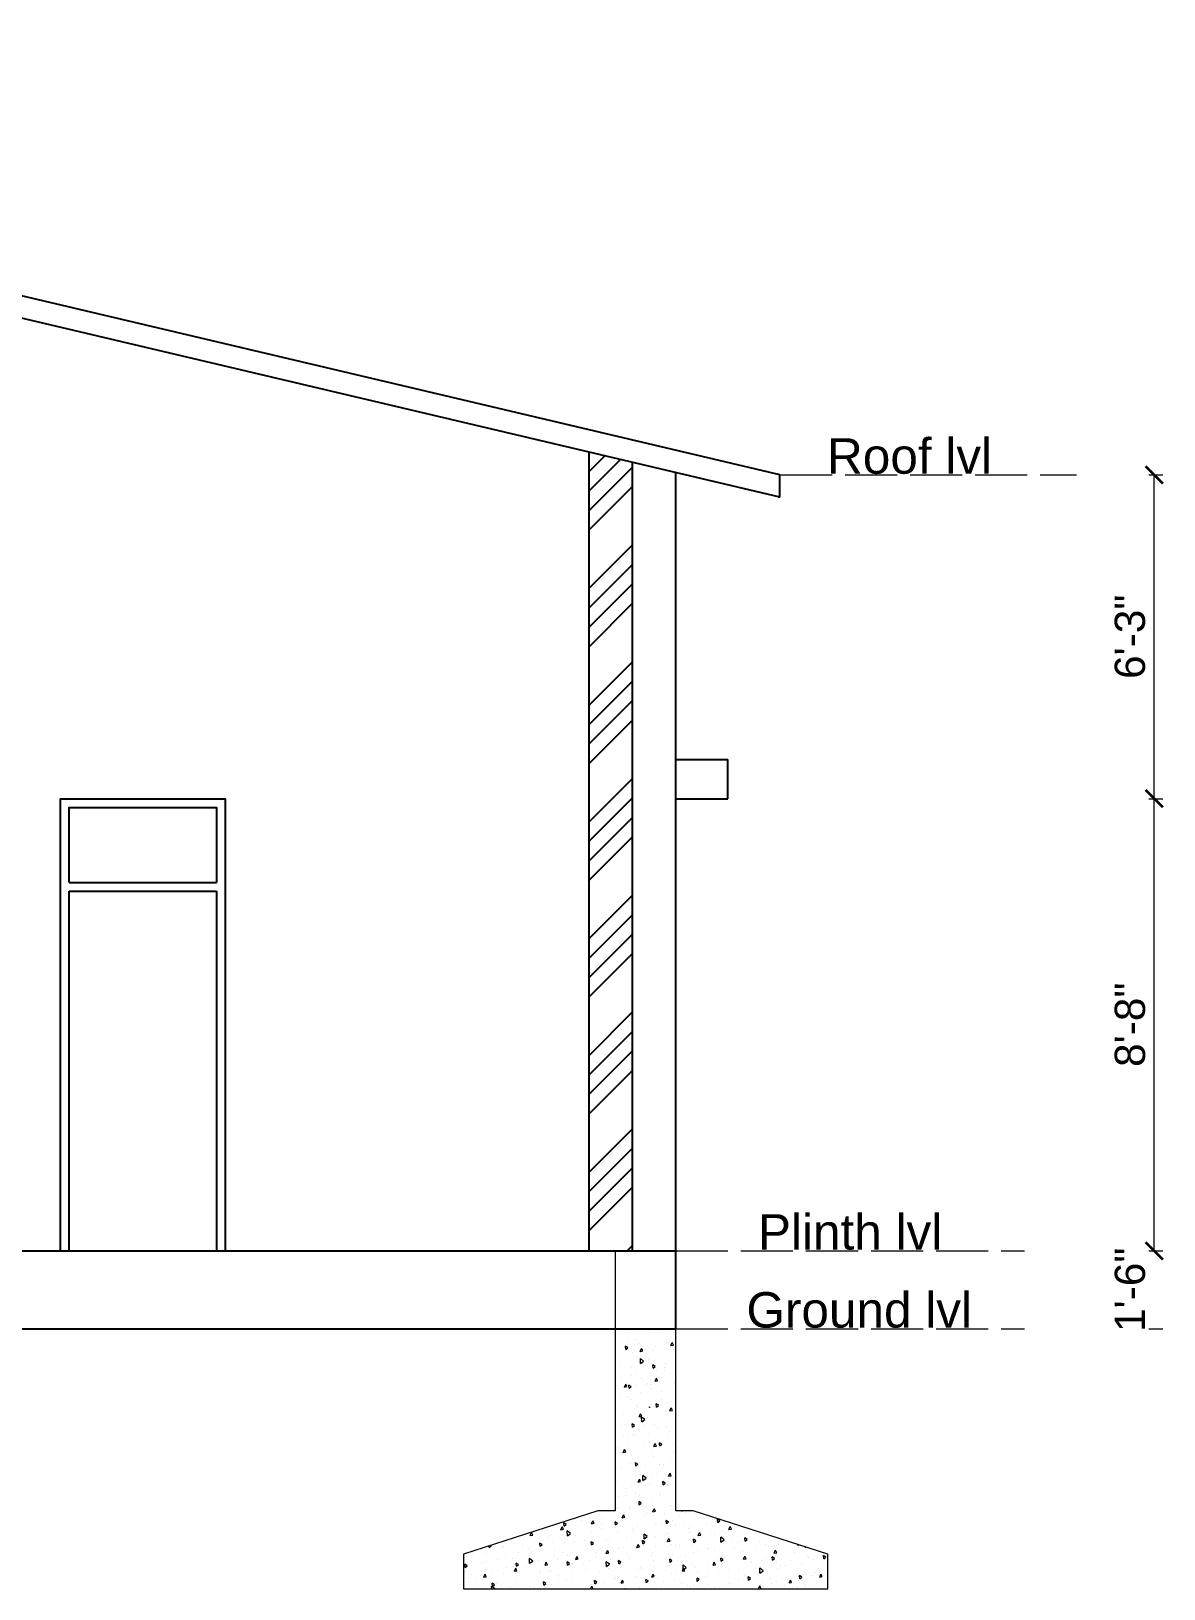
# Model space of a CAD drawing. Header units: inches. Extents: x -6800 to 96653, y -25814 to 17379.
# Drawn here: x 11760.2 to 12021.5, y -3124.9 to -2765.4 of the extents above; entities that cross this region are included whole.
import ezdxf

# ---------------------------------------------------------------- set-up
doc = ezdxf.new("R2010")
doc.units = ezdxf.units.IN
doc.header["$MEASUREMENT"] = 0
doc.header["$PDMODE"] = 34
doc.linetypes.add('ACAD_ISO02W100', pattern=[15, 12, -3])
doc.layers.add('A-Windows', color=7, linetype='Continuous')
for name, color, linetype, lineweight in [('dimension', 50, 'Continuous', 20), ('dimension @ 1', 50, 'Continuous', 20), ('Footing', 50, 'Continuous', 20), ('Hatch', 161, 'Continuous', 5), ('Sec line', 7, 'ACAD_ISO02W100', 13), ('text', 31, 'Continuous', 13)]:
    doc.layers.add(name, color=color, linetype=linetype, lineweight=lineweight)
doc.styles.get("Standard").update_dxf_attribs({"font": 'arial.ttf'})
doc.dimstyles.get("Standard").update_dxf_attribs({"dimtxt": 7, "dimasz": 4, "dimexe": 2, "dimexo": 2, "dimgap": 2, "dimtad": 1, "dimdec": 0, "dimzin": 0, "dimdsep": 46, "dimlunit": 4, "dimtxsty": 'Standard', "dimblk": 'ARCHTICK', "dimcen": 0.25, "dimclrd": 256, "dimclre": 256, "dimclrt": 256, "dimadec": 0, "dimazin": 0, "dimtfac": 1, "dimtdec": 0, "dimtofl": 0, "dimtmove": 0, "dimatfit": 3, "dimfxl": 1, "dimfxlon": 1, "dimtolj": 1, "dimtzin": 0, "dimlwd": -1, "dimlwe": -1, "dimarcsym": 1})

# ---------------------------------------------------------------- blocks, each defined once
blk = doc.blocks.new('*D861')
at = {"layer": 'Defpoints', "color": 0, "transparency": 16777216}
for p in [(11989.37, -3046.86), (12019.27, -3046.86), (11989.37, -3064.86)]:
    blk.add_point(p, dxfattribs=at)
at = {"layer": 'dimension', "transparency": 16777216}
for p, q in [((12018.02, -3046.86), (12021.27, -3046.86)), ((12018.02, -3064.86), (12021.27, -3064.86))]:
    blk.add_line(p, q, dxfattribs=at)
at = {"layer": 'dimension', "transparency": 16777216, "insert": (12013.7, -3055.86), "char_height": 7, "attachment_point": 5, "rotation": 90}
blk.add_mtext('\\A1;1\'-6"', dxfattribs=at)
blk = doc.blocks.new('_ArchTick')
at = {"color": 0, "linetype": 'ByBlock', "const_width": 0.15}
blk.add_lwpolyline([(-0.5, -0.5), (0.5, 0.5)], dxfattribs=at)
blk = doc.blocks.new('*D860')
at = {"layer": 'Defpoints', "color": 0, "transparency": 16777216}
for p in [(11920.94, -2942.54), (12019.27, -2942.54), (11989.37, -3046.86)]:
    blk.add_point(p, dxfattribs=at)
at = {"layer": 'dimension', "transparency": 16777216}
for p, q in [((12018.02, -2942.54), (12021.27, -2942.54)), ((12019.27, -3046.86), (12019.27, -2942.54)), ((12018.02, -3046.86), (12021.27, -3046.86))]:
    blk.add_line(p, q, dxfattribs=at)
at = {"layer": 'dimension', "transparency": 16777216, "xscale": 4, "yscale": 4, "zscale": 4}
for p, rotation in [((12019.27, -2942.54), 90), ((12019.27, -3046.86), 270)]:
    blk.add_blockref('_ArchTick', p, dxfattribs=dict(at, rotation=rotation))
at = {"layer": 'dimension', "transparency": 16777216, "insert": (12013.7, -2994.7), "char_height": 7, "attachment_point": 5, "rotation": 90}
blk.add_mtext('\\A1;8\'-8"', dxfattribs=at)
blk = doc.blocks.new('*D859')
at = {"layer": 'Defpoints', "color": 0, "transparency": 16777216}
for p in [(12001.37, -2867.85), (12019.27, -2867.85), (11920.94, -2942.54)]:
    blk.add_point(p, dxfattribs=at)
at = {"layer": 'dimension', "transparency": 16777216}
for p, q in [((12018.02, -2867.85), (12021.27, -2867.85)), ((12019.27, -2942.54), (12019.27, -2867.85)), ((12018.02, -2942.54), (12021.27, -2942.54))]:
    blk.add_line(p, q, dxfattribs=at)
at = {"layer": 'dimension', "transparency": 16777216, "xscale": 4, "yscale": 4, "zscale": 4}
for p, rotation in [((12019.27, -2867.85), 90), ((12019.27, -2942.54), 270)]:
    blk.add_blockref('_ArchTick', p, dxfattribs=dict(at, rotation=rotation))
at = {"layer": 'dimension', "transparency": 16777216, "insert": (12013.69, -2905.19), "char_height": 7, "attachment_point": 5, "rotation": 90}
blk.add_mtext('\\A1;6\'-3"', dxfattribs=at)

msp = doc.modelspace()

# ---------------------------------------------------------------- hatches: boundary and pattern name
at = {"layer": 'A-Windows', "true_color": 0xcd2027, "transparency": 33554687}
h = msp.add_hatch(dxfattribs=at)
h.set_pattern_fill('ANSI34', color=242)
h.set_pattern_definition([(45, (-32995.874, 16340.216), (-13.470384, 13.470384), []), (45, (-32991.384, 16340.216), (-13.470384, 13.470384), []), (45, (-32986.893, 16340.216), (-13.470384, 13.470384), []), (45, (-32982.403, 16340.216), (-13.470384, 13.470384), [])])
h.paths.add_polyline_path([(11544.94, -3046.86), (11554.94, -3046.86), (11554.94, -2783.78), (11544.94, -2781.42)])
h.paths.add_polyline_path([(11898.94, -2864.96), (11888.94, -2862.6), (11888.94, -3046.86), (11898.94, -3046.86)])

# ---------------------------------------------------------------- linework, layer by layer
at = {"layer": 'A-Windows'}
for p, q in [((11932.94, -2867.85), (11499.04, -2765.45)), ((11932.94, -2872.98), (11498.94, -2770.56)), ((11888.94, -3046.86), (11888.94, -2862.6)), ((11898.94, -3046.86), (11898.94, -2864.96)), ((11908.94, -3064.86), (11908.94, -2867.32)), ((11932.94, -2872.98), (11932.94, -2867.85)), ((11932.52, -2872.88), (11932.94, -2872.88)), ((11908.94, -2933.54), (11920.94, -2933.54)), ((11920.94, -2942.54), (11920.94, -2933.54)), ((11908.94, -2942.54), (11920.94, -2942.54)), ((11908.94, -2942.54), (11920.94, -2942.54)), ((11768.94, -2961.86), (11802.94, -2961.86)), ((11768.94, -2963.86), (11802.94, -2963.86)), ((11544.94, -3046.86), (11908.94, -3046.86)), ((11534.94, -3064.86), (11908.94, -3064.86))]:
    msp.add_line(p, q, dxfattribs=at)
at = {"layer": 'A-Windows', "color": 7, "lineweight": 0}
for p, q in [((11888.94, -3046.86), (11554.94, -3046.86)), ((11554.94, -3064.86), (11888.94, -3064.86))]:
    msp.add_line(p, q, dxfattribs=at)
at = {"layer": 'A-Windows'}
for points in [[(11766.94, -3046.86), (11766.94, -2942.54), (11804.94, -2942.54), (11804.94, -3046.86)], [(11768.94, -2961.86), (11768.94, -2944.54), (11802.94, -2944.54), (11802.94, -2961.86)], [(11768.94, -3046.86), (11768.94, -2963.86)], [(11802.94, -2963.86), (11802.94, -3046.86)]]:
    msp.add_lwpolyline(points, dxfattribs=at)
at = {"layer": 'Footing'}
for p, q in [((11894.94, -3046.86), (11894.94, -3106.86)), ((11908.94, -3106.86), (11908.94, -3046.86)), ((11890.94, -3106.86), (11859.94, -3116.86)), ((11894.94, -3106.86), (11890.94, -3106.86)), ((11912.94, -3106.86), (11908.94, -3106.86)), ((11943.94, -3116.86), (11912.94, -3106.86)), ((11859.94, -3116.86), (11859.94, -3124.86)), ((11943.94, -3124.86), (11943.94, -3116.86)), ((11859.94, -3124.86), (11943.94, -3124.86))]:
    msp.add_line(p, q, dxfattribs=at)
at = {"layer": 'Hatch', "linetype": 'Continuous', "transparency": 33554579}
for p, q in [((11897.92, -3065.68), (11897.92, -3065.68)), ((11902.71, -3065.29), (11902.71, -3065.29)), ((11904.95, -3065.67), (11904.95, -3065.67)), ((11897.35, -3069.62), (11897.28, -3068.88)), ((11897.81, -3069.24), (11897.28, -3068.88)), ((11897.35, -3069.62), (11897.81, -3069.24)), ((11897.98, -3067.47), (11897.98, -3067.47)), ((11899.39, -3068.42), (11899.39, -3068.42)), ((11899.57, -3067.25), (11899.57, -3067.25)), ((11900.39, -3068.32), (11900.39, -3068.32)), ((11904.15, -3068.85), (11904.15, -3068.85)), ((11906.59, -3068.3), (11906.59, -3068.3)), ((11906.74, -3068.1), (11906.74, -3068.1)), ((11907.22, -3068.11), (11907.22, -3068.11)), ((11907.77, -3068.72), (11908.08, -3068.04)), ((11907.77, -3068.72), (11908.36, -3068.61)), ((11908.36, -3068.61), (11908.08, -3068.04)), ((11896.43, -3071.38), (11896.43, -3071.38)), ((11898.85, -3070.33), (11898.85, -3070.33)), ((11900.22, -3072.46), (11900.22, -3072.46)), ((11900.7, -3070.1), (11901.01, -3069.41)), ((11900.7, -3070.1), (11901.29, -3069.98)), ((11900.77, -3072.85), (11900.74, -3071.73)), ((11901.49, -3072.32), (11900.74, -3071.73)), ((11900.77, -3072.85), (11901.49, -3072.32)), ((11901.29, -3069.98), (11901.01, -3069.41)), ((11901.83, -3069.69), (11901.83, -3069.69)), ((11902.66, -3071.92), (11902.66, -3071.92)), ((11903.32, -3072.93), (11903.32, -3072.93)), ((11903.64, -3069.94), (11903.64, -3069.94)), ((11904.1, -3072.13), (11904.1, -3072.13)), ((11906.57, -3072.79), (11906.57, -3072.79)), ((11908.45, -3069.54), (11908.45, -3069.54)), ((11894.97, -3075.38), (11894.97, -3075.38)), ((11895.98, -3073.25), (11895.98, -3073.25)), ((11896.28, -3076.08), (11896.28, -3076.08)), ((11898.7, -3073.82), (11898.7, -3073.82)), ((11898.72, -3075.53), (11898.72, -3075.53)), ((11899.78, -3074.98), (11899.78, -3074.98)), ((11900.97, -3076.26), (11900.97, -3076.26)), ((11901.32, -3072.97), (11901.32, -3072.97)), ((11903.65, -3073.96), (11903.58, -3073.21)), ((11904.11, -3073.57), (11903.58, -3073.21)), ((11903.65, -3073.96), (11904.11, -3073.57)), ((11904.11, -3076.94), (11904.42, -3076.26)), ((11904.7, -3076.83), (11904.42, -3076.26)), ((11904.57, -3074.59), (11904.57, -3074.59)), ((11906.34, -3073.85), (11906.34, -3073.85)), ((11906.37, -3074.57), (11906.37, -3074.57)), ((11895.56, -3078.02), (11895.56, -3078.02)), ((11895.9, -3080.03), (11895.9, -3080.03)), ((11897.04, -3078.32), (11897.35, -3077.63)), ((11897.04, -3078.32), (11897.63, -3078.2)), ((11897.63, -3078.2), (11897.35, -3077.63)), ((11898.13, -3078.59), (11898.07, -3077.84)), ((11898.59, -3078.2), (11898.07, -3077.84)), ((11898.13, -3078.59), (11898.59, -3078.2)), ((11899.9, -3077.76), (11899.9, -3077.76)), ((11900.71, -3079.62), (11900.71, -3079.62)), ((11902.25, -3077.62), (11902.25, -3077.62)), ((11902.4, -3077.46), (11902.4, -3077.46)), ((11903.15, -3077.62), (11903.15, -3077.62)), ((11903.24, -3078.7), (11903.24, -3078.7)), ((11904.11, -3076.94), (11904.7, -3076.83)), ((11905.5, -3079.24), (11905.5, -3079.24)), ((11908.33, -3077.39), (11908.33, -3077.39)), ((11908.57, -3078.84), (11908.57, -3078.84)), ((11908.64, -3077.01), (11908.64, -3077.01)), ((11896.49, -3082.59), (11896.49, -3082.59)), ((11897.83, -3080.46), (11897.83, -3080.46)), ((11898.47, -3081.08), (11898.47, -3081.08)), ((11899.73, -3082.45), (11899.73, -3082.45)), ((11900.09, -3082.9), (11900.09, -3082.9)), ((11902.87, -3082.99), (11902.85, -3082.86)), ((11902.87, -3082.99), (11903.03, -3082.86)), ((11903.17, -3082.27), (11903.17, -3082.27)), ((11904.43, -3082.93), (11904.37, -3082.18)), ((11904.89, -3082.54), (11904.37, -3082.18)), ((11904.43, -3082.93), (11904.89, -3082.54)), ((11904.64, -3082.45), (11904.64, -3082.45)), ((11904.91, -3082.22), (11904.91, -3082.22)), ((11905.5, -3081.14), (11905.5, -3081.14)), ((11907.08, -3081.91), (11907.08, -3081.91)), ((11907.52, -3082.89), (11907.52, -3082.89)), ((11907.52, -3083.79), (11907.82, -3083.11)), ((11907.52, -3083.79), (11908.11, -3083.68)), ((11907.77, -3083.58), (11907.77, -3083.58)), ((11908.11, -3083.68), (11907.82, -3083.11)), ((11908.08, -3083.23), (11908.08, -3083.23)), ((11896.32, -3087.28), (11896.32, -3087.28)), ((11896.83, -3084.68), (11896.83, -3084.68)), ((11896.98, -3086.93), (11896.98, -3086.93)), ((11898.92, -3087.55), (11898.85, -3086.81)), ((11899.38, -3087.17), (11898.85, -3086.81)), ((11898.92, -3087.55), (11899.38, -3087.17)), ((11900.45, -3085.17), (11900.75, -3084.48)), ((11900.45, -3085.17), (11901.04, -3085.05)), ((11900.71, -3086.07), (11900.71, -3086.07)), ((11901.04, -3085.05), (11900.75, -3084.48)), ((11901.05, -3086.35), (11901.02, -3085.22)), ((11901.77, -3085.82), (11901.02, -3085.22)), ((11901.05, -3086.35), (11901.77, -3085.82)), ((11901.49, -3087.05), (11901.49, -3087.05)), ((11901.64, -3084.27), (11901.64, -3084.27)), ((11902.36, -3085.34), (11902.36, -3085.34)), ((11903.15, -3085.53), (11903.15, -3085.53)), ((11904.1, -3086.92), (11904.1, -3086.92)), ((11906.43, -3083.89), (11906.43, -3083.89)), ((11908.84, -3086.73), (11908.84, -3086.73)), ((11896.77, -3089.68), (11896.77, -3089.68)), ((11897.76, -3089.33), (11897.76, -3089.33)), ((11899.21, -3089.14), (11899.21, -3089.14)), ((11899.24, -3089.37), (11899.24, -3089.37)), ((11902.57, -3088.92), (11902.57, -3088.92)), ((11904.63, -3087.78), (11904.63, -3087.78)), ((11906.83, -3087.45), (11906.83, -3087.45)), ((11906.9, -3090.22), (11906.9, -3090.22)), ((11907.36, -3088.54), (11907.36, -3088.54)), ((11895.28, -3092.76), (11895.28, -3092.76)), ((11895.43, -3092.36), (11895.43, -3092.36)), ((11896.11, -3093.5), (11896.11, -3093.5)), ((11896.79, -3093.39), (11897.09, -3092.7)), ((11896.79, -3093.39), (11897.38, -3093.27)), ((11897.38, -3093.27), (11897.09, -3092.7)), ((11898.08, -3091.89), (11898.08, -3091.89)), ((11898.69, -3093.98), (11898.69, -3093.98)), ((11901.51, -3091.81), (11901.51, -3091.81)), ((11902.89, -3091.07), (11902.89, -3091.07)), ((11903.5, -3093.57), (11903.5, -3093.57)), ((11903.78, -3094.25), (11903.78, -3094.25)), ((11903.86, -3092.01), (11904.16, -3091.33)), ((11903.86, -3092.01), (11904.45, -3091.9)), ((11904.45, -3091.9), (11904.16, -3091.33)), ((11905.03, -3091.57), (11905.03, -3091.57)), ((11905.22, -3091.89), (11905.15, -3091.14)), ((11905.68, -3091.51), (11905.15, -3091.14)), ((11905.22, -3091.89), (11905.68, -3091.51)), ((11905.42, -3091.57), (11905.42, -3091.57)), ((11908.29, -3093.19), (11908.29, -3093.19)), ((11908.67, -3091.42), (11908.67, -3091.42)), ((11896.36, -3097.01), (11896.36, -3097.01)), ((11898.38, -3095.94), (11898.38, -3095.94)), ((11898.96, -3094.68), (11898.96, -3094.68)), ((11899.7, -3096.52), (11899.64, -3095.77)), ((11900.16, -3096.13), (11899.64, -3095.77)), ((11899.7, -3096.52), (11900.16, -3096.13)), ((11902, -3096.4), (11902, -3096.4)), ((11905.13, -3096.06), (11905.13, -3096.06)), ((11905.25, -3096.26), (11905.25, -3096.26)), ((11905.96, -3096.22), (11905.96, -3096.22)), ((11906.05, -3096.69), (11906.05, -3096.69)), ((11907.57, -3095.52), (11907.57, -3095.52)), ((11895.03, -3098.3), (11895.03, -3098.3)), ((11895.24, -3100.14), (11895.24, -3100.14)), ((11897.29, -3101.66), (11897.29, -3101.66)), ((11898.59, -3101.23), (11898.59, -3101.23)), ((11899.62, -3098.63), (11899.62, -3098.63)), ((11900.2, -3100.24), (11900.5, -3099.55)), ((11900.2, -3100.24), (11900.79, -3100.12)), ((11900.79, -3100.12), (11900.5, -3099.55)), ((11900.65, -3098.38), (11900.65, -3098.38)), ((11901.2, -3099.67), (11901.2, -3099.67)), ((11901.33, -3099.85), (11901.3, -3098.72)), ((11902.05, -3099.31), (11901.3, -3098.72)), ((11901.33, -3099.85), (11902.05, -3099.31)), ((11901.84, -3101.09), (11901.84, -3101.09)), ((11902.91, -3100.82), (11902.91, -3100.82)), ((11903.64, -3099.13), (11903.64, -3099.13)), ((11904.42, -3098.22), (11904.42, -3098.22)), ((11906, -3100.86), (11905.94, -3100.11)), ((11906.46, -3100.47), (11905.94, -3100.11)), ((11906, -3100.86), (11906.46, -3100.47)), ((11906.89, -3100.87), (11906.89, -3100.87)), ((11907.01, -3100.86), (11907.01, -3100.86)), ((11907.26, -3098.86), (11907.57, -3098.18)), ((11907.26, -3098.86), (11907.85, -3098.75)), ((11907.32, -3101.06), (11907.32, -3101.06)), ((11907.85, -3098.75), (11907.57, -3098.18)), ((11908.32, -3099.13), (11908.32, -3099.13)), ((11895.75, -3103.66), (11895.75, -3103.66)), ((11897.26, -3103.29), (11897.26, -3103.29)), ((11897.5, -3102.58), (11897.5, -3102.58)), ((11899.7, -3102.75), (11899.7, -3102.75)), ((11899.77, -3105.02), (11899.77, -3105.02)), ((11900.49, -3105.49), (11900.42, -3104.74)), ((11900.95, -3105.1), (11900.42, -3104.74)), ((11900.49, -3105.49), (11900.95, -3105.1)), ((11900.55, -3103.27), (11900.55, -3103.27)), ((11903.38, -3104.67), (11903.38, -3104.67)), ((11905.18, -3103.26), (11905.18, -3103.26)), ((11905.35, -3102.87), (11905.35, -3102.87)), ((11888.98, -3108.29), (11888.98, -3108.29)), ((11891.88, -3108.71), (11891.88, -3108.71)), ((11893.33, -3106.9), (11893.33, -3106.9)), ((11895.17, -3106.06), (11895.17, -3106.06)), ((11895.77, -3106.36), (11895.77, -3106.36)), ((11896.54, -3108.46), (11896.84, -3107.77)), ((11896.54, -3108.46), (11897.12, -3108.34)), ((11896.68, -3108.31), (11896.68, -3108.31)), ((11897.12, -3108.34), (11896.84, -3107.77)), ((11898.22, -3106.31), (11898.22, -3106.31)), ((11898.42, -3105.92), (11898.42, -3105.92)), ((11899.45, -3108.29), (11899.45, -3108.29)), ((11901.47, -3107.92), (11901.47, -3107.92)), ((11902.04, -3107.46), (11902.04, -3107.46)), ((11903.59, -3105.69), (11903.59, -3105.69)), ((11903.6, -3107.08), (11903.91, -3106.4)), ((11903.6, -3107.08), (11904.19, -3106.97)), ((11904.19, -3106.97), (11903.91, -3106.4)), ((11906.28, -3107.52), (11906.28, -3107.52)), ((11907.45, -3105.7), (11907.45, -3105.7)), ((11907.82, -3105.52), (11907.82, -3105.52)), ((11909.72, -3108.14), (11909.72, -3108.14)), ((11910.32, -3106.97), (11910.32, -3106.86)), ((11910.32, -3106.97), (11910.47, -3106.86)), ((11911.07, -3107.13), (11911.07, -3107.13)), ((11917.39, -3108.89), (11917.39, -3108.89)), ((11918.6, -3109.53), (11918.54, -3108.79)), ((11919.06, -3109.15), (11918.54, -3108.79)), ((11875.33, -3112.58), (11875.64, -3111.89)), ((11875.33, -3112.58), (11875.92, -3112.46)), ((11875.92, -3112.46), (11875.64, -3111.89)), ((11878.19, -3111.64), (11878.19, -3111.64)), ((11879.24, -3111.44), (11879.24, -3111.44)), ((11882.4, -3111.21), (11882.71, -3110.52)), ((11882.4, -3111.21), (11882.99, -3111.09)), ((11882.99, -3111.09), (11882.71, -3110.52)), ((11883.16, -3110.4), (11883.09, -3109.66)), ((11883.62, -3110.02), (11883.09, -3109.66)), ((11883.16, -3110.4), (11883.62, -3110.02)), ((11883.57, -3110.06), (11883.57, -3110.06)), ((11883.89, -3112.6), (11883.87, -3111.47)), ((11884.62, -3112.07), (11883.87, -3111.47)), ((11883.89, -3112.6), (11884.62, -3112.07)), ((11884.41, -3111.21), (11884.41, -3111.21)), ((11887.09, -3109.1), (11887.09, -3109.1)), ((11889.39, -3110.52), (11889.39, -3110.52)), ((11889.47, -3109.83), (11889.77, -3109.15)), ((11889.47, -3109.83), (11890.06, -3109.72)), ((11889.55, -3111.74), (11889.55, -3111.74)), ((11890.06, -3109.72), (11889.77, -3109.15)), ((11891.25, -3110.73), (11891.25, -3110.73)), ((11891.76, -3110.89), (11891.76, -3110.89)), ((11891.83, -3109.98), (11891.83, -3109.98)), ((11894.97, -3110.11), (11894.91, -3109.37)), ((11895.43, -3109.73), (11894.91, -3109.37)), ((11894.97, -3110.11), (11895.43, -3109.73)), ((11895, -3110.75), (11895, -3110.75)), ((11895.51, -3111.91), (11895.51, -3111.91)), ((11896.65, -3109.04), (11896.65, -3109.04)), ((11898.92, -3111.48), (11898.92, -3111.48)), ((11899.15, -3110.95), (11899.15, -3110.95)), ((11900.18, -3110.52), (11900.18, -3110.52)), ((11901.6, -3113.34), (11901.58, -3112.22)), ((11902.33, -3112.81), (11901.58, -3112.22)), ((11904.31, -3109.9), (11904.31, -3109.9)), ((11905.62, -3109.67), (11905.62, -3109.67)), ((11906.58, -3112.34), (11906.58, -3112.34)), ((11906.79, -3109.82), (11906.72, -3109.08)), ((11907.25, -3109.44), (11906.72, -3109.08)), ((11906.79, -3109.82), (11907.25, -3109.44)), ((11907.21, -3112.17), (11907.21, -3112.17)), ((11907.52, -3110.2), (11907.52, -3110.2)), ((11908.06, -3109.12), (11908.06, -3109.12)), ((11908.75, -3110.16), (11908.75, -3110.16)), ((11910.77, -3110.06), (11910.77, -3110.06)), ((11911.74, -3111.05), (11911.74, -3111.05)), ((11911.99, -3110.58), (11911.99, -3110.58)), ((11912, -3111.78), (11912, -3111.78)), ((11914.08, -3112.56), (11914.38, -3111.87)), ((11914.08, -3112.56), (11914.67, -3112.44)), ((11914.67, -3112.44), (11914.38, -3111.87)), ((11915.94, -3109.84), (11915.94, -3109.84)), ((11916.81, -3111.38), (11916.81, -3111.38)), ((11917.91, -3112.43), (11917.91, -3112.43)), ((11918.35, -3109.38), (11918.35, -3109.38)), ((11918.6, -3109.53), (11919.06, -3109.15)), ((11919.65, -3111.33), (11919.65, -3111.33)), ((11920.35, -3111.88), (11920.35, -3111.88)), ((11921.15, -3111.18), (11921.45, -3110.5)), ((11921.15, -3111.18), (11921.73, -3111.07)), ((11921.73, -3111.07), (11921.45, -3110.5)), ((11921.6, -3110.99), (11921.6, -3110.99)), ((11927.31, -3112.18), (11927.31, -3112.18)), ((11864.01, -3115.73), (11864.01, -3115.73)), ((11865.83, -3115.32), (11865.79, -3114.97)), ((11865.83, -3115.32), (11866.29, -3114.94)), ((11866.29, -3114.94), (11866.16, -3114.85)), ((11867.38, -3115.09), (11867.38, -3115.09)), ((11868.82, -3115.33), (11868.82, -3115.33)), ((11869.23, -3114.99), (11869.23, -3114.99)), ((11871.67, -3114.45), (11871.67, -3114.45)), ((11872.79, -3113.33), (11872.79, -3113.33)), ((11873.61, -3114.94), (11873.61, -3114.94)), ((11875.05, -3115.77), (11875.05, -3115.77)), ((11877.64, -3115.03), (11877.58, -3114.29)), ((11878.1, -3114.65), (11877.58, -3114.29)), ((11877.64, -3115.03), (11878.1, -3114.65)), ((11878.42, -3114.54), (11878.42, -3114.54)), ((11879.29, -3112.76), (11879.29, -3112.76)), ((11879.95, -3112.53), (11879.95, -3112.53)), ((11880.46, -3114.08), (11880.46, -3114.08)), ((11881, -3116.04), (11881, -3116.04)), ((11883.21, -3114.15), (11883.21, -3114.15)), ((11885.46, -3114.13), (11885.46, -3114.13)), ((11885.84, -3112.49), (11885.84, -3112.49)), ((11887.9, -3113.59), (11887.9, -3113.59)), ((11888.01, -3113.75), (11888.01, -3113.75)), ((11888.11, -3114.93), (11888.11, -3114.93)), ((11888.34, -3115.72), (11888.34, -3115.72)), ((11889.46, -3114.74), (11889.39, -3113.99)), ((11889.92, -3114.36), (11889.39, -3113.99)), ((11889.46, -3114.74), (11889.92, -3114.36)), ((11891.58, -3115.52), (11891.58, -3115.52)), ((11891.59, -3115.58), (11891.59, -3115.58)), ((11892.81, -3113.36), (11892.81, -3113.36)), ((11892.88, -3116.68), (11893.18, -3115.99)), ((11893.46, -3116.57), (11893.18, -3115.99)), ((11893.52, -3113.17), (11893.52, -3113.17)), ((11895.79, -3115.61), (11895.79, -3115.61)), ((11896.76, -3115.36), (11896.76, -3115.36)), ((11897.61, -3112.96), (11897.61, -3112.96)), ((11899.94, -3115.31), (11900.25, -3114.62)), ((11899.94, -3115.31), (11900.53, -3115.19)), ((11900.08, -3115.6), (11900.08, -3115.6)), ((11900.53, -3115.19), (11900.25, -3114.62)), ((11901.19, -3113.92), (11901.19, -3113.92)), ((11901.27, -3114.45), (11901.21, -3113.7)), ((11901.73, -3114.07), (11901.21, -3113.7)), ((11901.27, -3114.45), (11901.73, -3114.07)), ((11901.6, -3113.34), (11902.33, -3112.81)), ((11901.69, -3113.28), (11901.69, -3113.28)), ((11902.4, -3112.57), (11902.4, -3112.57)), ((11904.11, -3115.04), (11904.11, -3115.04)), ((11904.13, -3112.74), (11904.13, -3112.74)), ((11907.01, -3113.93), (11907.32, -3113.25)), ((11907.01, -3113.93), (11907.6, -3113.82)), ((11907.6, -3113.82), (11907.32, -3113.25)), ((11907.35, -3114.89), (11907.35, -3114.89)), ((11907.81, -3114.67), (11907.81, -3114.67)), ((11908.84, -3114.78), (11908.84, -3114.78)), ((11909.68, -3114.81), (11909.68, -3114.81)), ((11912.53, -3114.67), (11912.53, -3114.67)), ((11913.09, -3114.16), (11913.02, -3113.41)), ((11913.55, -3113.78), (11913.02, -3113.41)), ((11913.09, -3114.16), (11913.55, -3113.78)), ((11913.98, -3116.04), (11913.98, -3116.04)), ((11914.25, -3113.02), (11914.25, -3113.02)), ((11916.42, -3115.5), (11916.42, -3115.5)), ((11916.52, -3115.46), (11916.52, -3115.46)), ((11917.74, -3116.03), (11917.74, -3116.03)), ((11919.27, -3114.02), (11919.27, -3114.02)), ((11919.32, -3114.09), (11919.29, -3112.96)), ((11920.04, -3113.56), (11919.29, -3112.96)), ((11919.32, -3114.09), (11920.04, -3113.56)), ((11919.87, -3114.35), (11919.87, -3114.35)), ((11921.92, -3113.77), (11921.92, -3113.77)), ((11922.53, -3115.64), (11922.53, -3115.64)), ((11923.12, -3114.21), (11923.12, -3114.21)), ((11924.03, -3113.81), (11924.03, -3113.81)), ((11924.9, -3113.87), (11924.84, -3113.12)), ((11925.36, -3113.49), (11924.84, -3113.12)), ((11924.9, -3113.87), (11925.36, -3113.49)), ((11927.33, -3115.24), (11927.33, -3115.24)), ((11928.29, -3113.98), (11928.29, -3113.98)), ((11928.87, -3113.24), (11928.87, -3113.24)), ((11929.58, -3114.62), (11929.58, -3114.62)), ((11930.2, -3115.19), (11930.2, -3115.19)), ((11931.62, -3116.66), (11931.93, -3115.97)), ((11932.21, -3116.54), (11931.93, -3115.97)), ((11932.13, -3114.85), (11932.13, -3114.85)), ((11932.64, -3114.65), (11932.64, -3114.65)), ((11937.03, -3114.83), (11937.03, -3114.63)), ((11937.03, -3114.83), (11937.22, -3114.69)), ((11937.26, -3115.3), (11937.26, -3115.3)), ((11938.69, -3115.28), (11938.73, -3115.18)), ((11938.69, -3115.28), (11938.92, -3115.24)), ((11860.06, -3116.96), (11860.06, -3116.96)), ((11860.31, -3119.95), (11860.24, -3119.2)), ((11860.77, -3119.57), (11860.24, -3119.2)), ((11860.31, -3119.95), (11860.77, -3119.57)), ((11861.69, -3118.76), (11861.69, -3118.76)), ((11861.99, -3116.68), (11861.99, -3116.68)), ((11864.26, -3119.12), (11864.26, -3119.12)), ((11865.23, -3116.73), (11865.23, -3116.73)), ((11865.3, -3118.6), (11865.3, -3118.6)), ((11867.74, -3118.06), (11867.74, -3118.06)), ((11869.64, -3117.53), (11869.64, -3117.53)), ((11871.28, -3117.97), (11871.28, -3117.97)), ((11872.13, -3119.66), (11872.06, -3118.91)), ((11872.59, -3119.27), (11872.06, -3118.91)), ((11872.13, -3119.66), (11872.59, -3119.27)), ((11872.58, -3116.41), (11872.58, -3116.41)), ((11874.54, -3119.59), (11874.54, -3119.59)), ((11875.17, -3118.97), (11875.15, -3117.85)), ((11875.9, -3118.44), (11875.15, -3117.85)), ((11875.17, -3118.97), (11875.9, -3118.44)), ((11875.35, -3116.37), (11875.35, -3116.37)), ((11875.82, -3116.27), (11875.82, -3116.27)), ((11877.32, -3118.21), (11877.32, -3118.21)), ((11878.74, -3119.43), (11879.04, -3118.74)), ((11878.74, -3119.43), (11879.33, -3119.31)), ((11879.33, -3119.31), (11879.04, -3118.74)), ((11879.35, -3119.19), (11879.35, -3119.19)), ((11880.88, -3117.18), (11880.88, -3117.18)), ((11881.52, -3117.75), (11881.52, -3117.75)), ((11882.72, -3116.52), (11882.72, -3116.52)), ((11883.94, -3119.37), (11883.88, -3118.62)), ((11884.4, -3118.98), (11883.88, -3118.62)), ((11883.94, -3119.37), (11884.4, -3118.98)), ((11883.97, -3117.21), (11883.97, -3117.21)), ((11884.14, -3118.8), (11884.14, -3118.8)), ((11884.99, -3118.96), (11884.99, -3118.96)), ((11885.81, -3118.05), (11886.11, -3117.37)), ((11885.81, -3118.05), (11886.4, -3117.94)), ((11886.4, -3117.94), (11886.11, -3117.37)), ((11887.65, -3119.14), (11887.65, -3119.14)), ((11888.94, -3118.4), (11888.94, -3118.4)), ((11890.38, -3117.37), (11890.38, -3117.37)), ((11890.48, -3116.39), (11890.48, -3116.39)), ((11892.89, -3119.72), (11892.86, -3118.59)), ((11893.61, -3119.19), (11892.86, -3118.59)), ((11892.88, -3116.68), (11893.46, -3116.57)), ((11892.89, -3119.72), (11893.61, -3119.19)), ((11893.73, -3118.01), (11893.73, -3118.01)), ((11895.76, -3119.08), (11895.69, -3118.33)), ((11896.22, -3118.69), (11895.69, -3118.33)), ((11895.76, -3119.08), (11896.22, -3118.69)), ((11897.75, -3116.9), (11897.75, -3116.9)), ((11898.06, -3118.05), (11898.06, -3118.05)), ((11898.54, -3117.61), (11898.54, -3117.61)), ((11900.19, -3116.35), (11900.19, -3116.35)), ((11903.33, -3117.22), (11903.33, -3117.22)), ((11903.46, -3116.36), (11903.46, -3116.36)), ((11903.87, -3118.28), (11903.87, -3118.28)), ((11905.72, -3118.8), (11905.72, -3118.8)), ((11907.57, -3118.79), (11907.51, -3118.04)), ((11908.03, -3118.4), (11907.51, -3118.04)), ((11907.57, -3118.79), (11908.03, -3118.4)), ((11908.14, -3116.82), (11908.14, -3116.82)), ((11909.11, -3119.5), (11909.11, -3119.5)), ((11910.04, -3119.66), (11910.04, -3119.66)), ((11910.6, -3120.46), (11910.58, -3119.34)), ((11911.33, -3119.93), (11910.58, -3119.34)), ((11910.6, -3119.46), (11910.6, -3119.46)), ((11911.11, -3117.22), (11911.11, -3117.22)), ((11912.48, -3119.12), (11912.48, -3119.12)), ((11912.93, -3116.43), (11912.93, -3116.43)), ((11913.38, -3119.66), (11913.38, -3119.66)), ((11916.46, -3119.18), (11916.46, -3119.18)), ((11917.49, -3119.41), (11917.79, -3118.72)), ((11917.49, -3119.41), (11918.07, -3119.29)), ((11918.07, -3119.29), (11917.79, -3118.72)), ((11918.79, -3117.9), (11918.79, -3117.9)), ((11919.39, -3118.5), (11919.32, -3117.75)), ((11919.85, -3118.11), (11919.32, -3117.75)), ((11919.39, -3118.5), (11919.85, -3118.11)), ((11919.7, -3119.04), (11919.7, -3119.04)), ((11920.1, -3117.43), (11920.1, -3117.43)), ((11920.2, -3118.67), (11920.2, -3118.67)), ((11924.19, -3116.21), (11924.19, -3116.21)), ((11924.55, -3118.03), (11924.86, -3117.35)), ((11924.55, -3118.03), (11925.14, -3117.92)), ((11925.14, -3117.92), (11924.86, -3117.35)), ((11924.88, -3118.81), (11924.88, -3118.81)), ((11926.27, -3118.8), (11926.27, -3118.8)), ((11926.46, -3118.65), (11926.46, -3118.65)), ((11928.71, -3118.26), (11928.71, -3118.26)), ((11929.8, -3117.88), (11929.8, -3117.88)), ((11931.2, -3118.21), (11931.14, -3117.46)), ((11931.66, -3117.82), (11931.14, -3117.46)), ((11931.2, -3118.21), (11931.66, -3117.82)), ((11931.62, -3116.66), (11932.21, -3116.54)), ((11931.85, -3117.06), (11931.85, -3117.06)), ((11932.22, -3118.49), (11932.22, -3118.49)), ((11933.05, -3119.5), (11933.05, -3119.5)), ((11934.11, -3119.5), (11934.11, -3119.5)), ((11935.47, -3118.35), (11935.47, -3118.35)), ((11936.33, -3116.57), (11936.33, -3116.57)), ((11937.86, -3119.1), (11937.86, -3119.1)), ((11939.4, -3117.1), (11939.4, -3117.1)), ((11939.52, -3117.74), (11939.52, -3117.74)), ((11940.64, -3118.12), (11940.64, -3118.12)), ((11942.5, -3117.95), (11942.5, -3117.95)), ((11942.65, -3118.71), (11942.65, -3118.71)), ((11943.02, -3117.92), (11942.95, -3117.17)), ((11943.48, -3117.53), (11942.95, -3117.17)), ((11943.02, -3117.92), (11943.48, -3117.53)), ((11860.15, -3120.76), (11860.15, -3120.76)), ((11861.12, -3123.24), (11861.12, -3123.24)), ((11861.36, -3122.22), (11861.36, -3122.22)), ((11861.82, -3121.56), (11861.82, -3121.56)), ((11863.8, -3121.68), (11863.8, -3121.68)), ((11864.6, -3122.17), (11864.91, -3121.49)), ((11864.6, -3122.17), (11865.19, -3122.06)), ((11865.19, -3122.06), (11864.91, -3121.49)), ((11864.94, -3120.38), (11864.94, -3120.38)), ((11866.53, -3121.56), (11866.53, -3121.56)), ((11869.16, -3121.24), (11869.16, -3121.24)), ((11869.75, -3119.97), (11869.75, -3119.97)), ((11871.42, -3119.99), (11871.42, -3119.99)), ((11871.67, -3120.8), (11871.98, -3120.12)), ((11871.67, -3120.8), (11872.26, -3120.69)), ((11871.91, -3119.97), (11871.91, -3119.97)), ((11872.26, -3120.69), (11871.98, -3120.12)), ((11872.21, -3122.62), (11872.21, -3122.62)), ((11872.41, -3121.1), (11872.41, -3121.1)), ((11874.18, -3122.41), (11874.18, -3122.41)), ((11877.58, -3120.88), (11877.58, -3120.88)), ((11877.59, -3121.36), (11877.59, -3121.36)), ((11878.43, -3124), (11878.36, -3123.25)), ((11878.89, -3123.61), (11878.36, -3123.25)), ((11879.59, -3120.65), (11879.59, -3120.65)), ((11880.03, -3120.82), (11880.03, -3120.82)), ((11881.81, -3121.83), (11881.81, -3121.83)), ((11881.86, -3123.09), (11881.86, -3123.09)), ((11883.71, -3122.75), (11883.71, -3122.75)), ((11884.93, -3120.56), (11884.93, -3120.56)), ((11887.26, -3121.4), (11887.26, -3121.4)), ((11888.17, -3120.41), (11888.17, -3120.41)), ((11889.87, -3123.04), (11889.87, -3123.04)), ((11890.24, -3123.71), (11890.18, -3122.96)), ((11890.7, -3123.32), (11890.18, -3122.96)), ((11891.41, -3121.04), (11891.41, -3121.04)), ((11892.65, -3119.81), (11892.65, -3119.81)), ((11893.35, -3120.19), (11893.35, -3120.19)), ((11893.82, -3120.51), (11893.82, -3120.51)), ((11894.66, -3122.66), (11894.66, -3122.66)), ((11894.91, -3122.25), (11894.91, -3122.25)), ((11896.26, -3119.97), (11896.26, -3119.97)), ((11896.28, -3123.53), (11896.59, -3122.84)), ((11896.87, -3123.41), (11896.59, -3122.84)), ((11899.47, -3122.26), (11899.47, -3122.26)), ((11899.94, -3121.9), (11899.94, -3121.9)), ((11900.32, -3120.49), (11900.32, -3120.49)), ((11900.69, -3119.87), (11900.69, -3119.87)), ((11901.01, -3120.25), (11901.01, -3120.25)), ((11902.06, -3123.42), (11901.99, -3122.67)), ((11902.52, -3123.03), (11901.99, -3122.67)), ((11902.06, -3123.42), (11902.52, -3123.03)), ((11902.59, -3122.93), (11902.59, -3122.93)), ((11903.35, -3122.15), (11903.65, -3121.47)), ((11903.35, -3122.15), (11903.94, -3122.04)), ((11903.94, -3122.04), (11903.65, -3121.47)), ((11903.94, -3119.73), (11903.94, -3119.73)), ((11904.26, -3121.87), (11904.26, -3121.87)), ((11906.11, -3123.27), (11906.11, -3123.27)), ((11907.99, -3121.24), (11907.99, -3121.24)), ((11908.55, -3122.73), (11908.55, -3122.73)), ((11909.07, -3121.47), (11909.07, -3121.47)), ((11910.42, -3120.78), (11910.72, -3120.09)), ((11910.42, -3120.78), (11911.01, -3120.67)), ((11910.6, -3120.46), (11911.33, -3119.93)), ((11911.01, -3120.67), (11910.72, -3120.09)), ((11913.87, -3123.13), (11913.81, -3122.38)), ((11914.33, -3122.74), (11913.81, -3122.38)), ((11913.86, -3121.08), (11913.86, -3121.08)), ((11913.87, -3123.13), (11914.33, -3122.74)), ((11915.65, -3122.1), (11915.65, -3122.1)), ((11916.16, -3121.04), (11916.16, -3121.04)), ((11918.67, -3120.68), (11918.67, -3120.68)), ((11921.06, -3120.34), (11921.06, -3120.34)), ((11922.34, -3122.42), (11922.34, -3122.42)), ((11923.33, -3122.78), (11923.33, -3122.78)), ((11923.46, -3120.29), (11923.46, -3120.29)), ((11924.78, -3121.88), (11924.78, -3121.88)), ((11925.69, -3122.84), (11925.62, -3122.09)), ((11926.15, -3122.45), (11925.62, -3122.09)), ((11925.69, -3122.84), (11926.15, -3122.45)), ((11928.26, -3119.89), (11928.26, -3119.89)), ((11928.31, -3121.21), (11928.29, -3120.08)), ((11929.04, -3120.68), (11928.29, -3120.08)), ((11928.31, -3121.21), (11929.04, -3120.68)), ((11928.73, -3121.09), (11928.73, -3121.09)), ((11930.73, -3122.53), (11930.73, -3122.53)), ((11932.05, -3123.18), (11932.05, -3123.18)), ((11932.39, -3120.19), (11932.39, -3120.19)), ((11935.03, -3123.51), (11935.33, -3122.82)), ((11935.62, -3123.39), (11935.33, -3122.82)), ((11936.38, -3121.94), (11936.38, -3121.94)), ((11937.23, -3122.95), (11937.23, -3122.95)), ((11937.5, -3122.55), (11937.44, -3121.8)), ((11937.96, -3122.16), (11937.44, -3121.8)), ((11937.5, -3122.55), (11937.96, -3122.16)), ((11938.56, -3121.56), (11938.56, -3121.56)), ((11940.33, -3121.74), (11940.33, -3121.74)), ((11941, -3121.02), (11941, -3121.02)), ((11941.79, -3120.18), (11941.79, -3120.18)), ((11942.1, -3122.13), (11942.4, -3121.45)), ((11942.1, -3122.13), (11942.68, -3122.02)), ((11942.68, -3122.02), (11942.4, -3121.45)), ((11862.62, -3123.41), (11862.62, -3123.41)), ((11866.45, -3124.86), (11866.43, -3124.23)), ((11867.18, -3124.82), (11866.43, -3124.23)), ((11866.61, -3124.29), (11866.54, -3123.54)), ((11867.07, -3123.9), (11866.54, -3123.54)), ((11866.61, -3124.29), (11867.07, -3123.9)), ((11867.13, -3124.86), (11867.18, -3124.82)), ((11867.49, -3123.61), (11867.49, -3123.61)), ((11868.79, -3123.99), (11868.79, -3123.99)), ((11870.68, -3124.62), (11870.68, -3124.62)), ((11875.47, -3124.24), (11875.47, -3124.24)), ((11876.1, -3124.44), (11876.1, -3124.44)), ((11876.45, -3124.85), (11876.45, -3124.85)), ((11878.43, -3124), (11878.89, -3123.61)), ((11880.27, -3123.83), (11880.27, -3123.83)), ((11885.07, -3123.45), (11885.07, -3123.45)), ((11889.23, -3124.86), (11889.52, -3124.22)), ((11889.43, -3124.86), (11889.8, -3124.79)), ((11889.8, -3124.79), (11889.52, -3124.22)), ((11889.53, -3123.84), (11889.53, -3123.84)), ((11889.88, -3124.13), (11889.88, -3124.13)), ((11890.24, -3123.71), (11890.7, -3123.32)), ((11892.32, -3123.58), (11892.32, -3123.58)), ((11896.28, -3123.53), (11896.87, -3123.41)), ((11897.18, -3124.69), (11897.18, -3124.69)), ((11897.27, -3124.7), (11897.27, -3124.7)), ((11900.52, -3124.56), (11900.52, -3124.56)), ((11905.7, -3124.33), (11905.7, -3124.33)), ((11910.26, -3123.68), (11910.26, -3123.68)), ((11911.53, -3124.11), (11911.53, -3124.11)), ((11912.23, -3124.66), (11912.23, -3124.66)), ((11913.04, -3124.01), (11913.04, -3124.01)), ((11916.29, -3123.87), (11916.29, -3123.87)), ((11917.92, -3124.54), (11917.92, -3124.54)), ((11921.13, -3123.32), (11921.13, -3123.32)), ((11921.46, -3123.64), (11921.46, -3123.64)), ((11927.97, -3124.86), (11928.27, -3124.2)), ((11928.07, -3124.86), (11928.55, -3124.77)), ((11928.55, -3124.77), (11928.27, -3124.2)), ((11928.46, -3123.8), (11928.46, -3123.8)), ((11928.8, -3123.32), (11928.8, -3123.32)), ((11929.19, -3124.54), (11929.19, -3124.54)), ((11930.99, -3123.53), (11930.99, -3123.53)), ((11933.98, -3124.15), (11933.98, -3124.15)), ((11935.03, -3123.51), (11935.62, -3123.39)), ((11937.07, -3124.64), (11937.07, -3124.64)), ((11938.65, -3124.38), (11938.65, -3124.38)), ((11938.79, -3123.75), (11938.79, -3123.75)), ((11943.58, -3123.36), (11943.58, -3123.36))]:
    msp.add_line(p, q, dxfattribs=at)
at = {"layer": 'Sec line'}
for p, q in [((11932.94, -2867.85), (12001.37, -2867.85)), ((11908.94, -3046.86), (11989.37, -3046.86)), ((11908.94, -3064.86), (11989.37, -3064.86))]:
    msp.add_line(p, q, dxfattribs=at)

# ---------------------------------------------------------------- texts
at = {"layer": 'text', "char_height": 8.173, "attachment_point": 1}
for s, insert in [('Roof lvl', (11943.8, -2859.39)), ('Plinth lvl', (11927.86, -3038.41)), ('Ground lvl', (11925.2, -3056.41))]:
    msp.add_mtext_dynamic_manual_height_columns(s, width=687.9739, gutter_width=3.46, heights=[0], dxfattribs=dict(at, insert=insert))

# ---------------------------------------------------------------- dimensions: what is measured, and where the dimension line sits
at = {"layer": 'dimension @ 1', "transparency": 33554651}
for base, p1, p2, picture, middle in [((12019.27, -2867.85), (11920.94, -2942.54), (12001.37, -2867.85), '*D859', (12013.69, -2905.19)), ((12019.27, -2942.54), (11989.37, -3046.86), (11920.94, -2942.54), '*D860', (12013.7, -2994.7)), ((12019.27, -3046.86), (11989.37, -3064.86), (11989.37, -3046.86), '*D861', (12013.7, -3055.86))]:
    dim = msp.add_linear_dim(base=base, p1=p1, p2=p2, angle=90, dimstyle='Standard', override={"dimscale": 1, "dimtix": 1, "dimtofl": 0, "dimtmove": 1, "dimatfit": 0, "dimfxl": 1.25}, dxfattribs=at)
    dim.commit()
    dim.dimension.update_dxf_attribs({"geometry": picture, "text_midpoint": middle})

doc.saveas('drawing.dxf')
